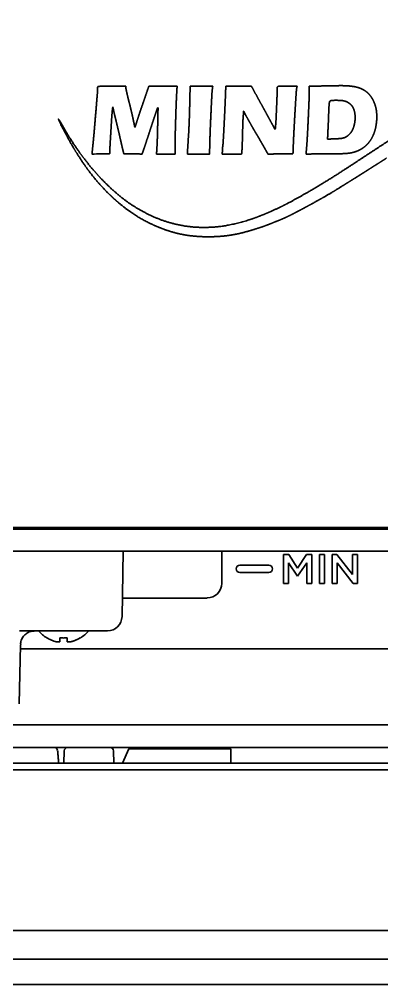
# Model space of a CAD drawing. Extents: x 6569 to 10251, y -294 to 3100.
# Drawn here: x 8632 to 8681.8, y 1270.8 to 1403.9 of the extents above; entities that cross this region are included whole.
import ezdxf

# ---------------------------------------------------------------- set-up
doc = ezdxf.new("R2010")
doc.units = 0
doc.header["$LTSCALE"] = 5
doc.layers.add('1', color=7, linetype='CONTINUOUS', true_color=0xffffff)

msp = doc.modelspace()

# ---------------------------------------------------------------- linework, layer by layer
at = {"layer": '1', "color": 7, "linetype": 'Continuous', "lineweight": 35}
for p, q in [((8538.56, 1333.58), (8931.56, 1333.58)), ((8587.06, 1333.83), (8929.06, 1333.83)), ((9067.56, 1330.58), (8538.56, 1330.58)), ((8646.1, 1321.54), (8646.26, 1330.58)), ((8659.83, 1326.13), (8659.83, 1330.58)), ((8669.06, 1330.1), (8668.31, 1330.1)), ((8668.31, 1330.1), (8668.31, 1326.13)), ((8670.27, 1328.22), (8669.06, 1330.1)), ((8671.47, 1330.1), (8670.27, 1328.22)), ((8672.22, 1330.1), (8671.47, 1330.1)), ((8672.22, 1326.13), (8672.22, 1330.1)), ((8673.98, 1330.1), (8673.28, 1330.1)), ((8673.28, 1330.1), (8673.28, 1326.13)), ((8673.98, 1326.13), (8673.98, 1330.1)), ((8675.04, 1330.1), (8675.04, 1326.13)), ((8675.68, 1330.1), (8675.04, 1330.1)), ((8677.81, 1327.35), (8675.68, 1330.1)), ((8678.5, 1330.1), (8677.81, 1330.1)), ((8677.81, 1330.1), (8677.81, 1327.35)), ((8678.5, 1326.13), (8678.5, 1330.1)), ((8666.31, 1328.63), (8662.31, 1328.63)), ((8669, 1326.13), (8669, 1328.96)), ((8669, 1328.96), (8670.24, 1327.1)), ((8670.24, 1327.1), (8671.52, 1328.97)), ((8671.52, 1328.97), (8671.52, 1326.13)), ((8675.72, 1328.95), (8677.91, 1326.13)), ((8675.72, 1326.13), (8675.72, 1328.95)), ((8662.31, 1327.63), (8666.31, 1327.63)), ((8668.31, 1326.13), (8669, 1326.13)), ((8671.52, 1326.13), (8672.22, 1326.13)), ((8673.28, 1326.13), (8673.98, 1326.13)), ((8675.04, 1326.13), (8675.72, 1326.13)), ((8677.91, 1326.13), (8678.5, 1326.13)), ((8646.14, 1324.11), (8657.81, 1324.11)), ((8632.27, 1319.58), (8644.1, 1319.58)), ((8635.76, 1318.6), (8635.76, 1318.63)), ((8640.36, 1318.63), (8640.36, 1318.6)), ((8631.94, 1309.53), (8632.13, 1317.68)), ((8849.56, 1317.13), (8632.11, 1317.13)), ((8855.09, 1306.63), (8599.84, 1306.63)), ((8596.81, 1303.53), (9009.32, 1303.53)), ((8638.09, 1301.33), (8638.15, 1303.04)), ((8644.99, 1301.33), (8644.93, 1303.04)), ((8647.06, 1303.32), (8646.19, 1301.35)), ((8647.06, 1303.35), (8647.06, 1303.32)), ((8661.06, 1303.35), (8647.06, 1303.35)), ((8661.06, 1303.35), (8661.06, 1303.32)), ((8661.06, 1303.32), (8661.06, 1301.35)), ((9009.06, 1301.33), (8597.06, 1301.33)), ((8661.06, 1301.35), (8661.06, 1301.33)), ((9066.63, 1300.43), (8539.5, 1300.43)), ((8540.28, 1278.28), (9065.85, 1278.28)), ((9005.82, 1274.33), (8600.31, 1274.33)), ((9006.86, 1270.83), (8599.27, 1270.83))]:
    msp.add_line(p, q, dxfattribs=at)
for centre, radius, start, end in [((8662.31, 1328.13), 0.5, 90, 270), ((8666.31, 1328.13), 0.5, 270, 90), ((8657.81, 1326.13), 2.01, 270, 0), ((8644.1, 1321.58), 2, 270, 359), ((8638.26, 1322.7), 4.8, 220.5419, 238.6273), ((8637.87, 1322.7), 4.8, 301.3727, 319.4581), ((8638.65, 1303.03), 0.5, 90, 178), ((8644.43, 1303.03), 0.5, 2, 90)]:
    msp.add_arc(centre, radius, start, end, dxfattribs=at)
for centre, major_axis, ratio, start_param, end_param in [((8636.74, 1303.03), (0, 0.5), 1, 4.805538, 6.283614), ((8646.18, 1302.13), (0.008, 0.8), 0.077693, 3.141948, 3.404635)]:
    msp.add_ellipse(centre, major_axis=major_axis, ratio=ratio, start_param=start_param, end_param=end_param, dxfattribs=at)
for points, weights, degree, knots in [([(8682.5, 1384.73), (8681.98, 1384.4), (8681.46, 1384.06), (8680.7, 1383.58), (8680.46, 1383.43), (8679.94, 1383.1), (8679.66, 1382.92), (8679.1, 1382.56), (8678.82, 1382.39), (8678.31, 1382.06), (8678.08, 1381.92), (8677.64, 1381.65), (8677.44, 1381.52), (8677.05, 1381.28), (8676.87, 1381.17), (8676.52, 1380.95), (8676.37, 1380.86), (8676.15, 1380.72), (8676.09, 1380.68), (8675.39, 1380.24), (8674.76, 1379.86), (8673.32, 1379.03), (8672.53, 1378.59), (8670.97, 1377.75), (8670.21, 1377.34), (8668.93, 1376.69), (8668.41, 1376.45), (8667.55, 1376.09), (8667.2, 1375.95), (8666.63, 1375.72), (8666.4, 1375.63), (8665.97, 1375.46), (8665.76, 1375.39), (8665.31, 1375.23), (8665.06, 1375.15), (8664.18, 1374.86), (8663.54, 1374.68), (8662.36, 1374.36), (8661.81, 1374.24), (8660.73, 1374.06), (8660.19, 1373.99), (8659.07, 1373.91), (8658.49, 1373.89), (8657.2, 1373.89), (8656.5, 1373.93), (8655.13, 1374.07), (8654.47, 1374.19), (8653.16, 1374.49), (8652.52, 1374.69), (8651.21, 1375.17), (8650.55, 1375.45), (8648.69, 1376.35), (8647.54, 1377.07), (8646.47, 1377.9), (8645.34, 1378.77), (8644.29, 1379.75), (8643.32, 1380.8), (8642.27, 1381.96), (8641.32, 1383.19), (8639.52, 1385.93), (8638.66, 1387.43), (8637.81, 1389.11), (8637.74, 1389.25), (8637.61, 1389.52), (8637.55, 1389.65), (8637.44, 1389.88), (8637.39, 1389.99), (8637.34, 1390.1), (8637.34, 1390.11), (8637.34, 1390.12), (8637.35, 1390.12), (8637.35, 1390.13), (8637.36, 1390.13), (8637.36, 1390.12), (8637.42, 1390.03), (8637.48, 1389.93), (8637.6, 1389.73), (8637.67, 1389.62), (8637.81, 1389.38), (8637.88, 1389.25), (8638.64, 1387.92), (8639.38, 1386.75), (8640.95, 1384.54), (8641.77, 1383.51), (8643.47, 1381.61), (8644.35, 1380.75), (8646.12, 1379.2), (8647.02, 1378.54), (8648.7, 1377.5), (8649.46, 1377.09), (8651, 1376.39), (8651.77, 1376.1), (8653.35, 1375.64), (8654.14, 1375.46), (8655.76, 1375.23), (8656.58, 1375.18), (8657.4, 1375.18), (8658.63, 1375.18), (8659.86, 1375.3), (8661.07, 1375.56), (8662.38, 1375.83), (8663.67, 1376.21), (8666.42, 1377.27), (8667.87, 1377.94), (8671.08, 1379.67), (8672.85, 1380.7), (8674.92, 1381.99), (8675.27, 1382.21), (8675.89, 1382.6), (8676.17, 1382.78), (8676.81, 1383.2), (8677.17, 1383.43), (8678.27, 1384.15), (8679.01, 1384.64), (8681.29, 1386.14), (8682.83, 1387.15), (8685.62, 1388.94), (8686.86, 1389.72), (8689.2, 1391.14), (8690.28, 1391.79), (8692.42, 1393.02), (8693.47, 1393.6), (8696.42, 1395.17), (8698.36, 1396.12), (8702.27, 1397.84), (8704.25, 1398.61), (8708.24, 1400), (8710.25, 1400.62), (8714.3, 1401.67), (8716.34, 1402.12), (8718.9, 1402.57), (8719.4, 1402.65), (8720.17, 1402.79), (8720.45, 1402.83), (8720.97, 1402.91), (8721.21, 1402.95), (8721.79, 1403.03), (8722.13, 1403.07), (8723.73, 1403.27), (8724.99, 1403.41), (8727.5, 1403.63), (8728.74, 1403.71), (8731.22, 1403.82), (8732.45, 1403.85), (8734.92, 1403.86), (8736.16, 1403.84), (8737.41, 1403.79)], [0.500013776001, 0.500013711103, 0.500013711103, 0.500013043778, 0.500013043778, 0.500013509711, 0.500013509711, 0.500013508867, 0.500013508867, 0.500012956058, 0.500012956058, 0.500013759146, 0.500013759146, 0.500013748527, 0.500013748527, 0.500013759357, 0.500013759357, 0.500011860603, 0.500011860603, 0.499931318006, 0.499931318006, 0.499988388774, 0.499988388774, 0.499990411909, 0.499990411909, 0.499756191395, 0.499756191395, 0.500011261698, 0.500011261698, 0.499988635002, 0.499988635002, 0.49997611692, 0.49997611692, 0.500001523642, 0.500001523642, 0.499884025479, 0.499884025479, 0.499678083845, 0.499678083845, 0.499636321018, 0.499636321018, 0.499783085478, 0.499783085478, 0.499546066112, 0.499546066112, 0.499380988182, 0.499380988182, 0.499391690044, 0.499391690044, 0.499588556215, 0.499588556215, 0.498241826427, 0.498241826427, 0.500013776001, 0.498768741072, 0.498768741072, 0.500013776001, 0.498984055449, 0.498984055449, 0.499444262151, 0.499444262151, 0.500009154113, 0.500009154113, 0.500001293938, 0.500001293938, 0.500013356757, 0.500013356757, 0.500013776001, 0.440026168652, 0.440026168652, 0.500013776001, 0.373244936824, 0.373244936824, 0.500013776001, 0.500013148717, 0.500013148717, 0.49999826195, 0.49999826195, 0.500008334262, 0.500008334262, 0.499600680735, 0.499600680735, 0.499468138289, 0.499468138289, 0.499388758143, 0.499388758143, 0.498897845031, 0.498897845031, 0.499362436352, 0.499362436352, 0.499166550495, 0.499166550495, 0.499132339772, 0.499132339772, 0.49918917013, 0.49918917013, 0.500013776001, 0.498242168747, 0.498242168747, 0.500013776001, 0.498940634301, 0.498940634301, 0.499328079353, 0.499328079353, 0.499848521408, 0.499848521408, 0.50001218667, 0.50001218667, 0.500008818215, 0.500008818215, 0.500012065022, 0.500012065022, 0.500013740426, 0.500013740426, 0.500008319014, 0.500008319014, 0.499993063089, 0.499993063089, 0.499983724663, 0.499983724663, 0.499972307591, 0.499972307591, 0.499773442646, 0.499773442646, 0.499752616735, 0.499752616735, 0.499746915426, 0.499746915426, 0.499735818322, 0.499735818322, 0.500013381749, 0.500013381749, 0.500003263316, 0.500003263316, 0.499995442976, 0.499995442976, 0.500011012405, 0.500011012405, 0.499952352767, 0.499952352767, 0.499942366682, 0.499942366682, 0.499941022064, 0.499941022064, 0.499944380507, 0.499944380507, 0.500013776001], 3, [0, 0, 0, 0, 0.014758, 0.014758, 0.02142, 0.02142, 0.029319, 0.029319, 0.037168, 0.037168, 0.043665, 0.043665, 0.049303, 0.049303, 0.054504, 0.054504, 0.058866, 0.058866, 0.060633, 0.060633, 0.078278, 0.078278, 0.099802, 0.099802, 0.120338, 0.120338, 0.133841, 0.133841, 0.142573, 0.142573, 0.148422, 0.148422, 0.15361, 0.15361, 0.159879, 0.159879, 0.175518, 0.175518, 0.188841, 0.188841, 0.201578, 0.201578, 0.215397, 0.215397, 0.232034, 0.232034, 0.247834, 0.247834, 0.26373, 0.26373, 0.28065, 0.28065, 0.31235, 0.31235, 0.31235, 0.345873, 0.345873, 0.345873, 0.382308, 0.382308, 0.422473, 0.422473, 0.426251, 0.426251, 0.429447, 0.429447, 0.432251, 0.432251, 0.432251, 0.432439, 0.432439, 0.432439, 0.432564, 0.432564, 0.432564, 0.434253, 0.434253, 0.436196, 0.436196, 0.438514, 0.438514, 0.459693, 0.459693, 0.479892, 0.479892, 0.498686, 0.498686, 0.515714, 0.515714, 0.528864, 0.528864, 0.54143, 0.54143, 0.553754, 0.553754, 0.566194, 0.566194, 0.566194, 0.584814, 0.584814, 0.584814, 0.605004, 0.605004, 0.629145, 0.629145, 0.659853, 0.659853, 0.665911, 0.665911, 0.670912, 0.670912, 0.677417, 0.677417, 0.690698, 0.690698, 0.718401, 0.718401, 0.740503, 0.740503, 0.7595, 0.7595, 0.777503, 0.777503, 0.809852, 0.809852, 0.841739, 0.841739, 0.873276, 0.873276, 0.904583, 0.904583, 0.912186, 0.912186, 0.916393, 0.916393, 0.920066, 0.920066, 0.925149, 0.925149, 0.944267, 0.944267, 0.962909, 0.962909, 0.981383, 0.981383, 1, 1, 1, 1]), ([(8641.97, 1385.29), (8641.98, 1385.45), (8642, 1385.6), (8642.08, 1386.36), (8642.14, 1386.96), (8642.29, 1388.57), (8642.37, 1389.59), (8642.55, 1391.66), (8642.63, 1392.71), (8642.74, 1394.02), (8642.75, 1394.27), (8642.75, 1394.52), (8642.75, 1394.56), (8642.77, 1394.59), (8642.81, 1394.59), (8642.9, 1394.61), (8643, 1394.62), (8643.26, 1394.64), (8643.43, 1394.64), (8643.96, 1394.65), (8644.33, 1394.65), (8645.34, 1394.65), (8645.99, 1394.65), (8646.64, 1394.65)], [0.501316460672, 0.501316460672, 0.501316460672, 0.501297336463, 0.501297336463, 0.501315444479, 0.501315444479, 0.501316230355, 0.501316230355, 0.501043775058, 0.501043775058, 0.501316460672, 0.422806389585, 0.422806389585, 0.501316460672, 0.500850710288, 0.500850710288, 0.501172758865, 0.501172758865, 0.501314227091, 0.501314227091, 0.501316460672, 0.501316460672, 0.501316460672], 3, [0, 0, 0, 0, 0.037223, 0.037223, 0.181053, 0.181053, 0.423475, 0.423475, 0.676187, 0.676187, 0.735838, 0.735838, 0.735838, 0.743374, 0.743374, 0.743374, 0.762292, 0.762292, 0.796169, 0.796169, 0.869738, 0.869738, 1, 1, 1, 1]), ([(8646.64, 1394.4), (8646.64, 1394.34), (8646.65, 1394.29), (8646.66, 1394.23), (8646.69, 1394.07), (8646.73, 1393.9), (8646.81, 1393.55), (8646.85, 1393.35), (8646.95, 1392.94), (8647, 1392.73), (8647.12, 1392.28), (8647.18, 1392.05), (8647.29, 1391.58), (8647.35, 1391.33), (8647.46, 1390.87), (8647.51, 1390.64), (8647.6, 1390.26), (8647.63, 1390.11), (8647.68, 1389.83), (8647.71, 1389.71), (8647.76, 1389.49), (8647.78, 1389.39), (8647.82, 1389.19), (8647.84, 1389.11), (8647.86, 1389.02), (8647.86, 1389.01), (8647.87, 1389), (8647.87, 1388.99), (8647.88, 1388.98), (8647.89, 1388.99), (8647.89, 1388.99), (8647.91, 1389.05), (8647.93, 1389.1), (8647.97, 1389.22), (8647.99, 1389.28), (8648.04, 1389.42), (8648.06, 1389.5), (8648.12, 1389.69), (8648.15, 1389.8), (8648.23, 1390.06), (8648.29, 1390.22), (8648.4, 1390.56), (8648.46, 1390.74), (8648.57, 1391.09), (8648.63, 1391.26), (8648.75, 1391.61), (8648.82, 1391.79), (8648.95, 1392.18), (8649.02, 1392.39), (8649.16, 1392.79), (8649.23, 1392.99), (8649.35, 1393.34), (8649.4, 1393.5), (8649.57, 1393.99), (8649.68, 1394.32), (8649.8, 1394.65)], [0.501316460672, 0.499561179776, 0.499561179776, 0.501316460672, 0.501309878756, 0.501309878756, 0.501302032884, 0.501302032884, 0.50130863806, 0.50130863806, 0.501311847838, 0.501311847838, 0.501313118782, 0.501313118782, 0.501313067773, 0.501313067773, 0.501289305211, 0.501289305211, 0.501313498891, 0.501313498891, 0.501309057591, 0.501309057591, 0.501315996862, 0.501315996862, 0.501316460672, 0.489427427092, 0.489427427092, 0.501316460672, 0.343411102839, 0.343411102839, 0.501316460672, 0.501307922709, 0.501307922709, 0.501264843137, 0.501264843137, 0.501299549423, 0.501299549423, 0.501292318076, 0.501292318076, 0.501314120775, 0.501314120775, 0.501314123275, 0.501314123275, 0.501313618658, 0.501313618658, 0.501316442474, 0.501316442474, 0.501316452287, 0.501316452287, 0.501316452137, 0.501316452137, 0.501316425619, 0.501316425619, 0.501316460672, 0.501316460672, 0.501316460672], 3, [0, 0, 0, 0, 0.017622, 0.017622, 0.017622, 0.070094, 0.070094, 0.132719, 0.132719, 0.202096, 0.202096, 0.276852, 0.276852, 0.355731, 0.355731, 0.427519, 0.427519, 0.477635, 0.477635, 0.515974, 0.515974, 0.54885, 0.54885, 0.577544, 0.577544, 0.577544, 0.580693, 0.580693, 0.580693, 0.58231, 0.58231, 0.58231, 0.594136, 0.594136, 0.608467, 0.608467, 0.625762, 0.625762, 0.649232, 0.649232, 0.684472, 0.684472, 0.723849, 0.723849, 0.761964, 0.761964, 0.802124, 0.802124, 0.84776, 0.84776, 0.89176, 0.89176, 0.926421, 0.926421, 1, 1, 1, 1]), ([(8653.69, 1394.65), (8653.67, 1394.37), (8653.65, 1394.1), (8653.61, 1393.41), (8653.59, 1392.99), (8653.54, 1391.84), (8653.52, 1391.12), (8653.47, 1389.65), (8653.45, 1388.91), (8653.42, 1387.68), (8653.42, 1387.18), (8653.42, 1386.22), (8653.42, 1385.75), (8653.42, 1385.28)], [0.501316460672, 0.501316460672, 0.501316460672, 0.501276429861, 0.501276429861, 0.501314643103, 0.501314643103, 0.501314357104, 0.501314357104, 0.501296086829, 0.501296086829, 0.501316460672, 0.501316460672, 0.501316460672], 3, [0, 0, 0, 0, 0.088294, 0.088294, 0.222229, 0.222229, 0.455125, 0.455125, 0.691266, 0.691266, 0.850393, 0.850393, 1, 1, 1, 1]), ([(8655.11, 1385.28), (8655.11, 1385.36), (8655.11, 1385.45), (8655.11, 1385.6), (8655.11, 1385.66), (8655.13, 1385.9), (8655.14, 1386.08), (8655.16, 1386.47), (8655.18, 1386.69), (8655.21, 1387.14), (8655.22, 1387.38), (8655.26, 1387.92), (8655.28, 1388.21), (8655.31, 1388.89), (8655.33, 1389.28), (8655.36, 1390.09), (8655.38, 1390.5), (8655.4, 1391.29), (8655.41, 1391.67), (8655.44, 1392.91), (8655.46, 1393.78), (8655.47, 1394.65)], [0.50020525406, 0.50020525406, 0.50020525406, 0.500092716146, 0.500092716146, 0.500204881902, 0.500204881902, 0.500204390345, 0.500204390345, 0.500204787939, 0.500204787939, 0.500188319861, 0.500188319861, 0.500202037812, 0.500202037812, 0.50020210483, 0.50020210483, 0.500199660602, 0.500199660602, 0.50020525406, 0.50020525406, 0.50020525406], 3, [0, 0, 0, 0, 0.027979, 0.027979, 0.046871, 0.046871, 0.104856, 0.104856, 0.173893, 0.173893, 0.250438, 0.250438, 0.344462, 0.344462, 0.469299, 0.469299, 0.601938, 0.601938, 0.722426, 0.722426, 1, 1, 1, 1]), ([(8658.54, 1394.29), (8658.5, 1393.95), (8658.47, 1393.62), (8658.41, 1392.29), (8658.36, 1391.31), (8658.27, 1389.35), (8658.23, 1388.38), (8658.18, 1386.77), (8658.16, 1386.14), (8658.16, 1385.43), (8658.16, 1385.36), (8658.16, 1385.29)], [0.50020525406, 0.49993158198, 0.49993158198, 0.500204100773, 0.500204100773, 0.500202478533, 0.500202478533, 0.500171805529, 0.500171805529, 0.50020525406, 0.50020525406, 0.50020525406], 3, [0, 0, 0, 0, 0.112907, 0.112907, 0.440604, 0.440604, 0.766044, 0.766044, 0.976499, 0.976499, 1, 1, 1, 1]), ([(8660.38, 1394.65), (8660.37, 1394.25), (8660.36, 1393.86), (8660.34, 1393.46), (8660.31, 1392.64), (8660.29, 1392.21), (8660.27, 1391.78), (8660.23, 1390.81), (8660.2, 1390.27), (8660.17, 1389.73), (8660.12, 1388.65), (8660.09, 1388.11), (8660.06, 1387.57), (8660.02, 1386.91), (8660.01, 1386.78), (8660, 1386.65), (8659.98, 1386.49), (8659.97, 1386.45), (8659.97, 1386.41), (8659.96, 1386.33), (8659.95, 1386.28), (8659.95, 1386.23), (8659.94, 1386.12), (8659.94, 1386.07), (8659.93, 1386.01), (8659.93, 1385.91), (8659.92, 1385.86), (8659.92, 1385.81), (8659.91, 1385.64), (8659.91, 1385.53), (8659.9, 1385.41), (8659.89, 1385.29)], [0.500000030752, 0.500000030752, 0.500000030752, 0.500000030752, 0.499996474333, 0.499995288859, 0.499996474333, 0.499999152941, 0.499998860337, 0.499999152941, 0.499999859054, 0.499999801821, 0.499999859054, 0.499809646616, 0.499746185237, 0.499809646616, 0.499960651039, 0.499947524468, 0.499960651039, 0.499993683348, 0.499991567546, 0.499993683348, 0.499993821541, 0.499991751804, 0.499993821541, 0.499990134147, 0.499986835278, 0.499990134147, 0.500000030752, 0.500000030752, 0.500000030752, 0.500000030752], 4, [0, 0, 0, 0, 0, 0.169526, 0.169526, 0.169526, 0.3519, 0.3519, 0.3519, 0.583083, 0.583083, 0.583083, 0.813349, 0.813349, 0.813349, 0.868559, 0.868559, 0.868559, 0.884246, 0.884246, 0.884246, 0.9057, 0.9057, 0.9057, 0.928822, 0.928822, 0.928822, 0.950214, 0.950214, 0.950214, 1, 1, 1, 1, 1]), ([(8670.19, 1394.65), (8669.85, 1394.65), (8669.51, 1394.65), (8669.17, 1394.65), (8668.6, 1394.65), (8668.38, 1394.65), (8668.15, 1394.65), (8667.86, 1394.65), (8667.79, 1394.64), (8667.71, 1394.64), (8667.64, 1394.63), (8667.61, 1394.62), (8667.58, 1394.61), (8667.55, 1394.59), (8667.52, 1394.57), (8667.5, 1394.55), (8667.48, 1394.52), (8667.47, 1394.49), (8667.47, 1394.46), (8667.47, 1394.29), (8667.47, 1394.11), (8667.46, 1393.94), (8667.44, 1393.3), (8667.42, 1392.83), (8667.4, 1392.37), (8667.36, 1391.43), (8667.34, 1390.97), (8667.32, 1390.5), (8667.29, 1389.86), (8667.28, 1389.68), (8667.26, 1389.5), (8667.24, 1389.2), (8667.23, 1389.08), (8667.22, 1388.97), (8667.21, 1388.85), (8667.21, 1388.82), (8667.2, 1388.79), (8667.2, 1388.76), (8667.18, 1388.73), (8667.18, 1388.73), (8667.17, 1388.72), (8667.16, 1388.72), (8667.15, 1388.72), (8667.15, 1388.73), (8667.12, 1388.76), (8667.1, 1388.79), (8667.09, 1388.82), (8667.05, 1388.9), (8667.02, 1388.95), (8667, 1388.99), (8666.86, 1389.24), (8666.75, 1389.44), (8666.64, 1389.64), (8666.4, 1390.08), (8666.27, 1390.32), (8666.14, 1390.56), (8665.86, 1391.07), (8665.72, 1391.34), (8665.57, 1391.61), (8665.42, 1391.88)], [0.500000030752, 0.500000030752, 0.500000030752, 0.500000030752, 0.499998417949, 0.499997880348, 0.499998417949, 0.499455530165, 0.499274029969, 0.499455530165, 0.500000030752, 0.489235964342, 0.485647942206, 0.489235964342, 0.500000030752, 0.478434540502, 0.471246043753, 0.478434540502, 0.500000030752, 0.499963199519, 0.499950922441, 0.499963199519, 0.499999816894, 0.499999745608, 0.499999816894, 0.499999804288, 0.499999728799, 0.499999804288, 0.499966396611, 0.49995518523, 0.499966396611, 0.499997764442, 0.499997009005, 0.499997764442, 0.500000030752, 0.497450391321, 0.496600511511, 0.497450391321, 0.500000030752, 0.493471280829, 0.500000030752, 0.500000030752, 0.493471280829, 0.500000030752, 0.499243754226, 0.498991662051, 0.499243754226, 0.499976789269, 0.499969042108, 0.499976789269, 0.500000016471, 0.500000011711, 0.500000016471, 0.49999996414, 0.499999941935, 0.49999996414, 0.5, 0.499999989749, 0.5, 0.500000030752], 4, [0, 0, 0, 0, 0, 0.105662, 0.105662, 0.105662, 0.175756, 0.175756, 0.175756, 0.198023, 0.198023, 0.198023, 0.198023, 0.208898, 0.208898, 0.208898, 0.208898, 0.218837, 0.218837, 0.218837, 0.218837, 0.276445, 0.276445, 0.276445, 0.431911, 0.431911, 0.431911, 0.587059, 0.587059, 0.587059, 0.646478, 0.646478, 0.646478, 0.686161, 0.686161, 0.686161, 0.686161, 0.695657, 0.695657, 0.695657, 0.697616, 0.697616, 0.697616, 0.699575, 0.699575, 0.699575, 0.7119, 0.7119, 0.7119, 0.728799, 0.728799, 0.728799, 0.806115, 0.806115, 0.806115, 0.896826, 0.896826, 0.896826, 1, 1, 1, 1, 1]), ([(8669.63, 1385.31), (8669.63, 1385.46), (8669.64, 1385.6), (8669.64, 1385.75), (8669.67, 1386.4), (8669.69, 1386.9), (8669.71, 1387.4), (8669.77, 1388.62), (8669.81, 1389.33), (8669.85, 1390.04), (8669.93, 1391.48), (8669.98, 1392.21), (8670.02, 1392.93), (8670.08, 1393.84), (8670.09, 1394.02), (8670.12, 1394.2), (8670.15, 1394.44), (8670.17, 1394.51), (8670.18, 1394.58), (8670.19, 1394.65)], [0.500000030752, 0.500000030752, 0.500000030752, 0.500000030752, 0.49998915454, 0.499985529136, 0.49998915454, 0.499998606084, 0.499998131195, 0.499998606084, 0.49999972499, 0.49999962307, 0.49999972499, 0.499700721675, 0.499600951982, 0.499700721675, 0.500000030752, 0.500000030752, 0.500000030752, 0.500000030752], 4, [0, 0, 0, 0, 0, 0.062517, 0.062517, 0.062517, 0.277336, 0.277336, 0.277336, 0.5824, 0.5824, 0.5824, 0.893349, 0.893349, 0.893349, 0.970208, 0.970208, 0.970208, 1, 1, 1, 1, 1]), ([(8677.59, 1394.65), (8677.78, 1394.62), (8677.97, 1394.6), (8678.31, 1394.53), (8678.47, 1394.49), (8678.77, 1394.4), (8678.91, 1394.35), (8679.18, 1394.23), (8679.31, 1394.16), (8679.43, 1394.08), (8679.73, 1393.9), (8679.99, 1393.67), (8680.21, 1393.4), (8680.44, 1393.12), (8680.63, 1392.81), (8680.77, 1392.47), (8680.93, 1392.11), (8681.04, 1391.73), (8681.1, 1391.34), (8681.16, 1390.92), (8681.18, 1390.5), (8681.16, 1390.08), (8681.13, 1389.59), (8681.06, 1389.12), (8680.94, 1388.65), (8680.83, 1388.23), (8680.66, 1387.82), (8680.45, 1387.44), (8680.25, 1387.09), (8680, 1386.77), (8679.71, 1386.5), (8679.42, 1386.22), (8679.09, 1385.99), (8678.73, 1385.82), (8678.51, 1385.71), (8678.27, 1385.62), (8678.03, 1385.55), (8677.78, 1385.48), (8677.53, 1385.43), (8676.9, 1385.36), (8676.54, 1385.34), (8675.49, 1385.31), (8674.81, 1385.31), (8673.23, 1385.3), (8672.33, 1385.3), (8671.43, 1385.29)], [0.500153195008, 0.499948934997, 0.499948934997, 0.499598989007, 0.499598989007, 0.499457234238, 0.499457234238, 0.499482891655, 0.499482891655, 0.500153195008, 0.495595574664, 0.495595574664, 0.500153195008, 0.496921769429, 0.496921769429, 0.500153195008, 0.497434781229, 0.497434781229, 0.500153195008, 0.498351319039, 0.498351319039, 0.500153195008, 0.498576683397, 0.498576683397, 0.500153195008, 0.497196413379, 0.497196413379, 0.500153195008, 0.496595023487, 0.496595023487, 0.500153195008, 0.496267859569, 0.496267859569, 0.500153195008, 0.498801322891, 0.498801322891, 0.500153195008, 0.499036245181, 0.499036245181, 0.49980901381, 0.49980901381, 0.500141604619, 0.500141604619, 0.500153195008, 0.500153195008, 0.500153195008], 3, [0, 0, 0, 0, 0.031266, 0.031266, 0.057681, 0.057681, 0.081766, 0.081766, 0.10597, 0.10597, 0.10597, 0.161844, 0.161844, 0.161844, 0.220565, 0.220565, 0.220565, 0.283457, 0.283457, 0.283457, 0.35052, 0.35052, 0.35052, 0.427085, 0.427085, 0.427085, 0.495685, 0.495685, 0.495685, 0.558954, 0.558954, 0.558954, 0.620836, 0.620836, 0.620836, 0.65968, 0.65968, 0.65968, 0.699682, 0.699682, 0.756455, 0.756455, 0.861287, 0.861287, 1, 1, 1, 1]), ([(8671.43, 1385.29), (8671.45, 1385.49), (8671.46, 1385.69), (8671.53, 1386.45), (8671.57, 1387.01), (8671.65, 1388.43), (8671.69, 1389.28), (8671.77, 1390.98), (8671.81, 1391.83), (8671.86, 1393.17), (8671.87, 1393.66), (8671.87, 1394.32), (8671.87, 1394.48), (8671.87, 1394.65)], [0.500153195008, 0.500153195008, 0.500153195008, 0.500116777775, 0.500116777775, 0.500149818991, 0.500149818991, 0.500150163811, 0.500150163811, 0.500093281078, 0.500093281078, 0.500153195008, 0.500153195008, 0.500153195008], 3, [0, 0, 0, 0, 0.063526, 0.063526, 0.244302, 0.244302, 0.518048, 0.518048, 0.789025, 0.789025, 0.948212, 0.948212, 1, 1, 1, 1]), ([(8671.87, 1394.65), (8672.43, 1394.65), (8672.99, 1394.66), (8673.78, 1394.67), (8674.01, 1394.68), (8674.48, 1394.69), (8674.72, 1394.69), (8675.18, 1394.7), (8675.39, 1394.7), (8675.74, 1394.71), (8675.88, 1394.71), (8676.14, 1394.72), (8676.26, 1394.72), (8676.53, 1394.71), (8676.67, 1394.71), (8676.96, 1394.7), (8677.1, 1394.69), (8677.36, 1394.67), (8677.47, 1394.66), (8677.59, 1394.65)], [0.500153195008, 0.500153195008, 0.500153195008, 0.500153114247, 0.500153114247, 0.500153126293, 0.500153126293, 0.50015312672, 0.50015312672, 0.500152432935, 0.500152432935, 0.500082618896, 0.500082618896, 0.500126904097, 0.500126904097, 0.500126803515, 0.500126803515, 0.500071187906, 0.500071187906, 0.500153195008], 3, [0, 0, 0, 0, 0.29249, 0.29249, 0.414791, 0.414791, 0.540394, 0.540394, 0.652282, 0.652282, 0.725691, 0.725691, 0.789219, 0.789219, 0.864216, 0.864216, 0.938581, 0.938581, 1, 1, 1, 1]), ([(8644.83, 1391.81), (8644.81, 1391.64), (8644.79, 1391.47), (8644.75, 1391.12), (8644.73, 1390.93), (8644.67, 1390.12), (8644.63, 1389.5), (8644.56, 1388.27), (8644.52, 1387.65), (8644.46, 1386.63), (8644.44, 1386.22), (8644.41, 1385.64), (8644.41, 1385.47), (8644.4, 1385.31)], [0.501316460672, 0.501316460672, 0.501316460672, 0.501170595332, 0.501170595332, 0.501316100556, 0.501316100556, 0.501315351799, 0.501315351799, 0.501305323127, 0.501305323127, 0.501316460672, 0.501316460672, 0.501316460672], 3, [0, 0, 0, 0, 0.078507, 0.078507, 0.165532, 0.165532, 0.451358, 0.451358, 0.733887, 0.733887, 0.92296, 0.92296, 1, 1, 1, 1]), ([(8648.86, 1385.29), (8648.45, 1385.3), (8648.03, 1385.3), (8647.46, 1385.31), (8647.3, 1385.31), (8647, 1385.32), (8646.87, 1385.32), (8646.61, 1385.33), (8646.49, 1385.34), (8646.37, 1385.34), (8646.36, 1385.34), (8646.35, 1385.35), (8646.34, 1385.35), (8646.34, 1385.36), (8646.33, 1385.37), (8646.33, 1385.38), (8646.29, 1385.53), (8646.26, 1385.68), (8646.18, 1386), (8646.14, 1386.18), (8646.05, 1386.55), (8646.01, 1386.75), (8645.91, 1387.18), (8645.86, 1387.41), (8645.75, 1387.91), (8645.69, 1388.17), (8645.56, 1388.69), (8645.5, 1388.95), (8645.39, 1389.41), (8645.34, 1389.62), (8645.25, 1390), (8645.21, 1390.17), (8645.12, 1390.52), (8645.08, 1390.68), (8645.01, 1390.99), (8644.98, 1391.13), (8644.93, 1391.34), (8644.92, 1391.41), (8644.88, 1391.59), (8644.86, 1391.7), (8644.83, 1391.81)], [0.501316460672, 0.501316460672, 0.501316460672, 0.501313025476, 0.501313025476, 0.501307594731, 0.501307594731, 0.501316072557, 0.501316072557, 0.501316460672, 0.478275490637, 0.478275490637, 0.501316460672, 0.488730420053, 0.488730420053, 0.501316460672, 0.501316375482, 0.501316375482, 0.501313284079, 0.501313284079, 0.501315237055, 0.501315237055, 0.501314877504, 0.501314877504, 0.501315762517, 0.501315762517, 0.50131575292, 0.50131575292, 0.501313768246, 0.501313768246, 0.501315715291, 0.501315715291, 0.501315416264, 0.501315416264, 0.501315669432, 0.501315669432, 0.501274334215, 0.501274334215, 0.501316460672, 0.501316460672, 0.501316460672], 3, [0, 0, 0, 0, 0.143176, 0.143176, 0.19832, 0.19832, 0.245343, 0.245343, 0.286582, 0.286582, 0.286582, 0.290207, 0.290207, 0.290207, 0.293824, 0.293824, 0.293824, 0.343536, 0.343536, 0.399726, 0.399726, 0.465695, 0.465695, 0.541825, 0.541825, 0.629165, 0.629165, 0.713969, 0.713969, 0.781591, 0.781591, 0.839648, 0.839648, 0.894533, 0.894533, 0.940862, 0.940862, 0.96307, 0.96307, 1, 1, 1, 1]), ([(8650.85, 1385.29), (8650.87, 1385.59), (8650.89, 1385.89), (8650.93, 1386.62), (8650.95, 1387.05), (8650.99, 1388.15), (8651, 1388.8), (8651.03, 1390.19), (8651.05, 1390.92), (8651.06, 1391.65), (8651.06, 1391.67), (8651.05, 1391.69), (8651.03, 1391.69), (8651.01, 1391.69), (8651, 1391.68), (8651, 1391.67), (8650.91, 1391.42), (8650.83, 1391.16), (8650.64, 1390.62), (8650.54, 1390.34), (8650.34, 1389.72), (8650.23, 1389.38), (8650, 1388.69), (8649.89, 1388.34), (8649.66, 1387.66), (8649.56, 1387.34), (8649.36, 1386.74), (8649.27, 1386.46), (8649.14, 1386.07), (8649.1, 1385.96), (8648.99, 1385.66), (8648.93, 1385.48), (8648.86, 1385.29)], [0.501316460672, 0.501316460672, 0.501316460672, 0.501281580107, 0.501281580107, 0.501313064761, 0.501313064761, 0.501316444196, 0.501316444196, 0.501316460672, 0.400941583899, 0.400941583899, 0.501316460672, 0.439244463427, 0.439244463427, 0.501316460672, 0.501316412663, 0.501316412663, 0.50131224286, 0.50131224286, 0.501314920415, 0.501314920415, 0.50131629623, 0.50131629623, 0.501316203731, 0.501316203731, 0.501316294901, 0.501316294901, 0.501300931987, 0.501300931987, 0.501316460672, 0.501316460672, 0.501316460672], 3, [0, 0, 0, 0, 0.079892, 0.079892, 0.197384, 0.197384, 0.373671, 0.373671, 0.570298, 0.570298, 0.570298, 0.575178, 0.575178, 0.575178, 0.577409, 0.577409, 0.577409, 0.627878, 0.627878, 0.684554, 0.684554, 0.751689, 0.751689, 0.821354, 0.821354, 0.886001, 0.886001, 0.940264, 0.940264, 0.963299, 0.963299, 1, 1, 1, 1]), ([(8674.79, 1392.62), (8674.88, 1392.66), (8674.98, 1392.68), (8675.08, 1392.68), (8675.27, 1392.69), (8675.46, 1392.7), (8675.86, 1392.69), (8676.06, 1392.68), (8676.4, 1392.66), (8676.55, 1392.64), (8676.7, 1392.6), (8676.82, 1392.57), (8676.95, 1392.53), (8677.07, 1392.47), (8677.19, 1392.41), (8677.31, 1392.33), (8677.42, 1392.25), (8677.53, 1392.16), (8677.63, 1392.07), (8677.72, 1391.96), (8677.8, 1391.87), (8677.87, 1391.76), (8677.92, 1391.65), (8678.05, 1391.37), (8678.13, 1391.08), (8678.16, 1390.77), (8678.2, 1390.43), (8678.19, 1390.09), (8678.15, 1389.75), (8678.1, 1389.42), (8678.02, 1389.09), (8677.9, 1388.78), (8677.79, 1388.51), (8677.64, 1388.27), (8677.44, 1388.06), (8677.32, 1387.94), (8677.2, 1387.83), (8677.06, 1387.73), (8676.95, 1387.65), (8676.82, 1387.59), (8676.69, 1387.54), (8676.53, 1387.49), (8676.37, 1387.45), (8676.2, 1387.44), (8675.95, 1387.41), (8675.69, 1387.39), (8675.09, 1387.37), (8674.74, 1387.36), (8674.39, 1387.35)], [0.51673882748, 0.511833840113, 0.511833840113, 0.51673882748, 0.516607356854, 0.516607356854, 0.516559638313, 0.516559638313, 0.515726693525, 0.515726693525, 0.51673882748, 0.514303039695, 0.514303039695, 0.51673882748, 0.515049945445, 0.515049945445, 0.51673882748, 0.51500499425, 0.51500499425, 0.51673882748, 0.5137410606, 0.5137410606, 0.51673882748, 0.51177118596, 0.51177118596, 0.51673882748, 0.514316631067, 0.514316631067, 0.51673882748, 0.514244176423, 0.514244176423, 0.51673882748, 0.510242531175, 0.510242531175, 0.51673882748, 0.515302135297, 0.515302135297, 0.51673882748, 0.512917801928, 0.512917801928, 0.51673882748, 0.514562244039, 0.514562244039, 0.51673882748, 0.516555684933, 0.516555684933, 0.51673882748, 0.51673882748, 0.51673882748], 3, [0, 0, 0, 0, 0.027228, 0.027228, 0.027228, 0.080221, 0.080221, 0.1352, 0.1352, 0.176132, 0.176132, 0.176132, 0.21239, 0.21239, 0.21239, 0.251089, 0.251089, 0.251089, 0.289343, 0.289343, 0.289343, 0.324409, 0.324409, 0.324409, 0.409822, 0.409822, 0.409822, 0.506869, 0.506869, 0.506869, 0.602557, 0.602557, 0.602557, 0.68471, 0.68471, 0.68471, 0.732717, 0.732717, 0.732717, 0.773644, 0.773644, 0.773644, 0.822165, 0.822165, 0.822165, 0.897186, 0.897186, 1, 1, 1, 1]), ([(8674.39, 1387.35), (8674.41, 1387.72), (8674.42, 1388.1), (8674.45, 1388.66), (8674.46, 1388.84), (8674.48, 1389.25), (8674.49, 1389.48), (8674.51, 1389.95), (8674.52, 1390.19), (8674.54, 1390.65), (8674.54, 1390.86), (8674.56, 1391.38), (8674.58, 1391.69), (8674.6, 1392.11), (8674.61, 1392.23), (8674.63, 1392.34), (8674.64, 1392.41), (8674.66, 1392.47), (8674.68, 1392.52), (8674.71, 1392.57), (8674.74, 1392.6), (8674.79, 1392.62)], [0.51673882748, 0.51673882748, 0.51673882748, 0.516738282962, 0.516738282962, 0.516738704783, 0.516738704783, 0.516738707098, 0.516738707098, 0.5167385852, 0.5167385852, 0.516735462425, 0.516735462425, 0.51627613909, 0.51627613909, 0.51673882748, 0.512557830809, 0.512557830809, 0.51673882748, 0.49442039084, 0.49442039084, 0.51673882748], 3, [0, 0, 0, 0, 0.212222, 0.212222, 0.313034, 0.313034, 0.442876, 0.442876, 0.578643, 0.578643, 0.699417, 0.699417, 0.870016, 0.870016, 0.936538, 0.936538, 0.936538, 0.972407, 0.972407, 0.972407, 1, 1, 1, 1]), ([(8662.56, 1385.29), (8662.57, 1385.38), (8662.58, 1385.46), (8662.59, 1385.55), (8662.6, 1385.69), (8662.61, 1385.74), (8662.61, 1385.8), (8662.62, 1386), (8662.63, 1386.15), (8662.63, 1386.3), (8662.65, 1386.62), (8662.65, 1386.8), (8662.66, 1386.97), (8662.67, 1387.34), (8662.67, 1387.53), (8662.68, 1387.73), (8662.69, 1388.12), (8662.69, 1388.32), (8662.7, 1388.51), (8662.71, 1388.91), (8662.72, 1389.1), (8662.72, 1389.3), (8662.74, 1389.66), (8662.74, 1389.82), (8662.75, 1389.99), (8662.76, 1390.25), (8662.77, 1390.35), (8662.78, 1390.44), (8662.8, 1390.7), (8662.81, 1390.87), (8662.83, 1391.03), (8662.84, 1391.2)], [0.500000030752, 0.500000030752, 0.500000030752, 0.500000030752, 0.499820543945, 0.499760715009, 0.499820543945, 0.499998919214, 0.499998548701, 0.499998919214, 0.499997978422, 0.499997294312, 0.499997978422, 0.499998831054, 0.499998431155, 0.499998831054, 0.499998202887, 0.499997593598, 0.499998202887, 0.499997943836, 0.499997248197, 0.499997943836, 0.499998154774, 0.499997529449, 0.499998154774, 0.499954328566, 0.499939094505, 0.499954328566, 0.500000030752, 0.500000030752, 0.500000030752, 0.500000030752], 4, [0, 0, 0, 0, 0, 0.057631, 0.057631, 0.057631, 0.095139, 0.095139, 0.095139, 0.194949, 0.194949, 0.194949, 0.314051, 0.314051, 0.314051, 0.444334, 0.444334, 0.444334, 0.578673, 0.578673, 0.578673, 0.710076, 0.710076, 0.710076, 0.82305, 0.82305, 0.82305, 0.886719, 0.886719, 0.886719, 1, 1, 1, 1, 1]), ([(8662.84, 1391.2), (8662.88, 1391.12), (8662.92, 1391.04), (8662.97, 1390.95), (8663.07, 1390.75), (8663.13, 1390.63), (8663.19, 1390.52), (8663.39, 1390.17), (8663.52, 1389.94), (8663.65, 1389.7), (8663.91, 1389.24), (8664.04, 1389.01), (8664.17, 1388.78), (8664.37, 1388.43), (8664.43, 1388.32), (8664.5, 1388.21), (8664.59, 1388.07), (8664.61, 1388.03), (8664.64, 1387.99), (8664.68, 1387.91), (8664.71, 1387.87), (8664.74, 1387.83), (8664.79, 1387.74), (8664.81, 1387.7), (8664.84, 1387.65), (8664.88, 1387.58), (8664.9, 1387.54), (8664.93, 1387.5), (8664.97, 1387.43), (8664.99, 1387.39), (8665.01, 1387.35), (8665.07, 1387.26), (8665.1, 1387.2), (8665.13, 1387.14), (8665.2, 1387.02), (8665.23, 1386.96), (8665.27, 1386.9), (8665.34, 1386.78), (8665.37, 1386.72), (8665.4, 1386.66), (8665.47, 1386.55), (8665.51, 1386.49), (8665.54, 1386.43), (8665.61, 1386.3), (8665.65, 1386.24), (8665.69, 1386.17), (8665.76, 1386.04), (8665.79, 1385.98), (8665.83, 1385.92), (8665.89, 1385.81), (8665.92, 1385.77), (8665.94, 1385.72), (8666.02, 1385.58), (8666.08, 1385.48), (8666.13, 1385.39), (8666.18, 1385.29)], [0.500000030752, 0.500000030752, 0.500000030752, 0.500000030752, 0.499950135678, 0.499933503987, 0.499950135678, 0.499998858774, 0.499998468115, 0.499998858774, 0.499998914736, 0.499998542731, 0.499998914736, 0.499943793457, 0.499925047691, 0.499943793457, 0.4999925153, 0.499990010149, 0.4999925153, 0.499997174718, 0.499996222707, 0.499997174718, 0.49999716036, 0.499996203563, 0.49999716036, 0.499990807409, 0.499987732961, 0.499990807409, 0.499998801443, 0.499998391673, 0.499998801443, 0.499999877848, 0.499999826879, 0.499999877848, 0.499999880052, 0.499999829818, 0.499999880052, 0.499999823384, 0.499999754261, 0.499999823384, 0.499999857292, 0.499999799471, 0.499999857292, 0.499999931294, 0.499999898141, 0.499999931294, 0.499999929052, 0.499999895151, 0.499999929052, 0.499999479503, 0.499999295753, 0.499999479503, 0.500000030752, 0.500000030752, 0.500000030752, 0.500000030752], 4, [0, 0, 0, 0, 0, 0.05427, 0.05427, 0.05427, 0.132993, 0.132993, 0.132993, 0.289641, 0.289641, 0.289641, 0.44637, 0.44637, 0.44637, 0.522391, 0.522391, 0.522391, 0.54773, 0.54773, 0.54773, 0.577542, 0.577542, 0.577542, 0.607016, 0.607016, 0.607016, 0.631222, 0.631222, 0.631222, 0.657795, 0.657795, 0.657795, 0.695889, 0.695889, 0.695889, 0.737754, 0.737754, 0.737754, 0.777438, 0.777438, 0.777438, 0.817982, 0.817982, 0.817982, 0.862468, 0.862468, 0.862468, 0.904227, 0.904227, 0.904227, 0.935504, 0.935504, 0.935504, 1, 1, 1, 1, 1])]:
    msp.add_rational_spline(points, weights, degree=degree, knots=knots, dxfattribs=at)
for points, degree in [([(8646.64, 1394.65), (8646.64, 1394.57), (8646.64, 1394.48), (8646.64, 1394.4)], 3), ([(8658.59, 1394.65), (8658.58, 1394.53), (8658.56, 1394.41), (8658.54, 1394.29)], 3), ([(8665.42, 1391.88), (8665.04, 1392.57), (8664.66, 1393.26), (8664.28, 1393.96), (8663.9, 1394.65)], 4), ([(8632, 1319.58), (8632.09, 1319.58), (8632.18, 1319.58), (8632.27, 1319.58)], 3), ([(8637.56, 1318.08), (8637.56, 1318.1), (8637.56, 1318.13), (8637.56, 1318.18), (8637.56, 1318.23), (8637.56, 1318.29), (8637.56, 1318.36), (8637.56, 1318.43), (8637.56, 1318.52), (8637.56, 1318.59), (8637.56, 1318.63)], 3), ([(8637.56, 1318.63), (8637.73, 1318.61), (8638.06, 1318.59), (8638.4, 1318.61), (8638.56, 1318.63)], 3), ([(8639.06, 1318.08), (8639.12, 1318.1), (8639.23, 1318.13), (8639.39, 1318.18), (8639.55, 1318.23), (8639.7, 1318.29), (8639.85, 1318.36), (8640.01, 1318.43), (8640.18, 1318.52), (8640.3, 1318.59), (8640.36, 1318.63)], 3), ([(8637.06, 1318.08), (8637.09, 1318.08), (8637.14, 1318.07), (8637.21, 1318.07), (8637.28, 1318.07), (8637.35, 1318.07), (8637.42, 1318.07), (8637.49, 1318.07), (8637.54, 1318.08), (8637.56, 1318.08)], 3), ([(8638.56, 1318.08), (8638.59, 1318.08), (8638.64, 1318.07), (8638.72, 1318.07), (8638.79, 1318.07), (8638.86, 1318.07), (8638.93, 1318.07), (8639, 1318.07), (8639.04, 1318.08), (8639.06, 1318.08)], 3), ([(8637.39, 1301.33), (8637.24, 1303.07)], 1)]:
    msp.add_open_spline(points, degree=degree, dxfattribs=at)
for points, degree, knots in [([(8649.8, 1394.65), (8650.45, 1394.65), (8651.1, 1394.65), (8652.39, 1394.65), (8653.04, 1394.65), (8653.69, 1394.65)], 3, [0, 0, 0, 0, 0.5, 0.5, 1, 1, 1, 1]), ([(8655.47, 1394.65), (8655.99, 1394.65), (8656.51, 1394.65), (8657.55, 1394.65), (8658.07, 1394.65), (8658.59, 1394.65)], 3, [0, 0, 0, 0, 0.5, 0.5, 1, 1, 1, 1]), ([(8663.9, 1394.65), (8663.46, 1394.65), (8663.02, 1394.65), (8662.58, 1394.65), (8661.7, 1394.65), (8661.26, 1394.65), (8660.82, 1394.65), (8660.38, 1394.65)], 4, [0, 0, 0, 0, 0, 0.5, 0.5, 0.5, 1, 1, 1, 1, 1]), ([(8644.4, 1385.31), (8643.99, 1385.3), (8643.59, 1385.3), (8642.78, 1385.3), (8642.37, 1385.3), (8641.97, 1385.29)], 3, [0, 0, 0, 0, 0.5, 0.5, 1, 1, 1, 1]), ([(8653.42, 1385.28), (8652.99, 1385.29), (8652.56, 1385.29), (8651.71, 1385.29), (8651.28, 1385.29), (8650.85, 1385.29)], 3, [0, 0, 0, 0, 0.5, 0.5, 1, 1, 1, 1]), ([(8658.16, 1385.29), (8657.65, 1385.29), (8657.14, 1385.29), (8656.13, 1385.28), (8655.62, 1385.28), (8655.11, 1385.28)], 3, [0, 0, 0, 0, 0.5, 0.5, 1, 1, 1, 1]), ([(8659.89, 1385.29), (8660.23, 1385.29), (8660.56, 1385.29), (8660.89, 1385.29), (8661.56, 1385.29), (8661.89, 1385.29), (8662.22, 1385.29), (8662.56, 1385.29)], 4, [0, 0, 0, 0, 0, 0.5, 0.5, 0.5, 1, 1, 1, 1, 1]), ([(8666.18, 1385.29), (8666.61, 1385.29), (8667.05, 1385.3), (8667.48, 1385.3), (8668.34, 1385.3), (8668.77, 1385.31), (8669.2, 1385.31), (8669.63, 1385.31)], 4, [0, 0, 0, 0, 0, 0.5, 0.5, 0.5, 1, 1, 1, 1, 1]), ([(8632.16, 1317.68), (8632.15, 1317.78), (8632.14, 1318.09), (8632.34, 1318.59), (8632.71, 1319.07), (8633.18, 1319.39), (8633.63, 1319.55), (8633.91, 1319.57), (8634.02, 1319.56)], 3, [0, 0, 0, 0, 0.097348, 0.31305, 0.513813, 0.702472, 0.881824, 1, 1, 1, 1]), ([(8635.76, 1318.63), (8635.97, 1318.51), (8636.18, 1318.4), (8636.5, 1318.26), (8636.61, 1318.22), (8636.84, 1318.14), (8636.95, 1318.11), (8637.06, 1318.08)], 3, [0, 0, 0, 0, 0.5, 0.5, 0.75, 0.75, 1, 1, 1, 1]), ([(8638.56, 1318.63), (8638.56, 1318.51), (8638.56, 1318.4), (8638.56, 1318.26), (8638.56, 1318.22), (8638.56, 1318.14), (8638.56, 1318.11), (8638.56, 1318.08)], 3, [0, 0, 0, 0, 0.5, 0.5, 0.75, 0.75, 1, 1, 1, 1])]:
    msp.add_open_spline(points, degree=degree, knots=knots, dxfattribs=at)

doc.saveas('drawing.dxf')
